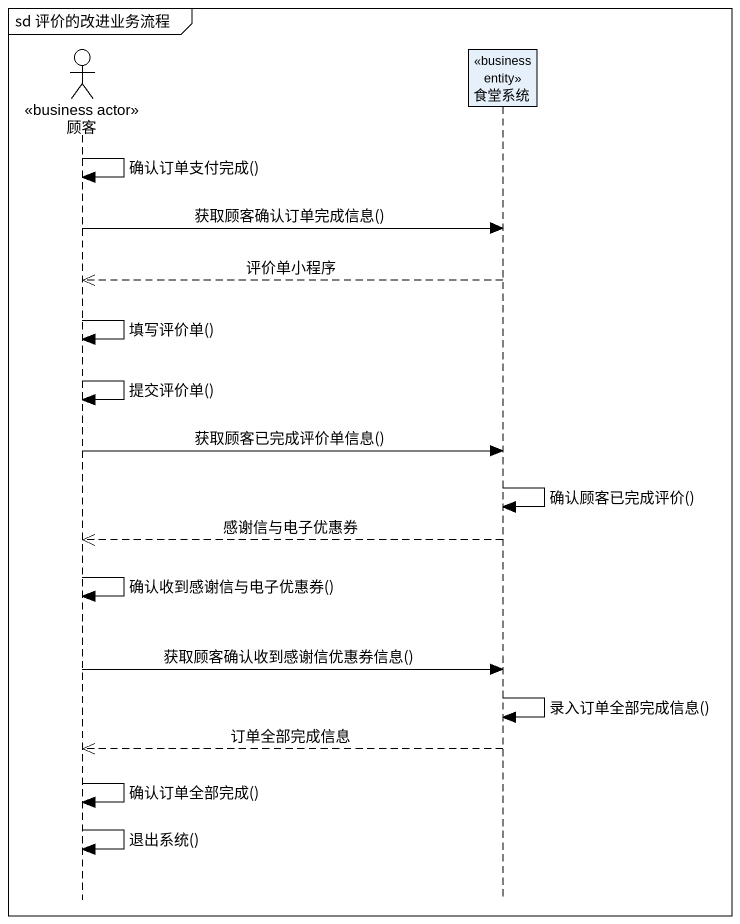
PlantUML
@startuml
mainframe sd 评价的改进业务流程
hide footbox
actor 顾客 <<business actor>>
participant 食堂系统 <<business entity>>

顾客 -> 顾客 : 确认订单支付完成()
顾客 -> 食堂系统 : 获取顾客确认订单完成信息()
食堂系统 -->> 顾客 : 评价单小程序
顾客 -> 顾客 : 填写评价单()
顾客 -> 顾客 : 提交评价单()
顾客 -> 食堂系统 : 获取顾客已完成评价单信息()
食堂系统 -> 食堂系统 : 确认顾客已完成评价()
食堂系统 -->> 顾客 : 感谢信与电子优惠券
顾客 -> 顾客 : 确认收到感谢信与电子优惠券()
顾客 -> 食堂系统 : 获取顾客确认收到感谢信优惠券信息()
食堂系统 -> 食堂系统 : 录入订单全部完成信息()
食堂系统 -->> 顾客 : 订单全部完成信息
顾客 -> 顾客 : 确认订单全部完成()
顾客 -> 顾客 : 退出系统()
@enduml
